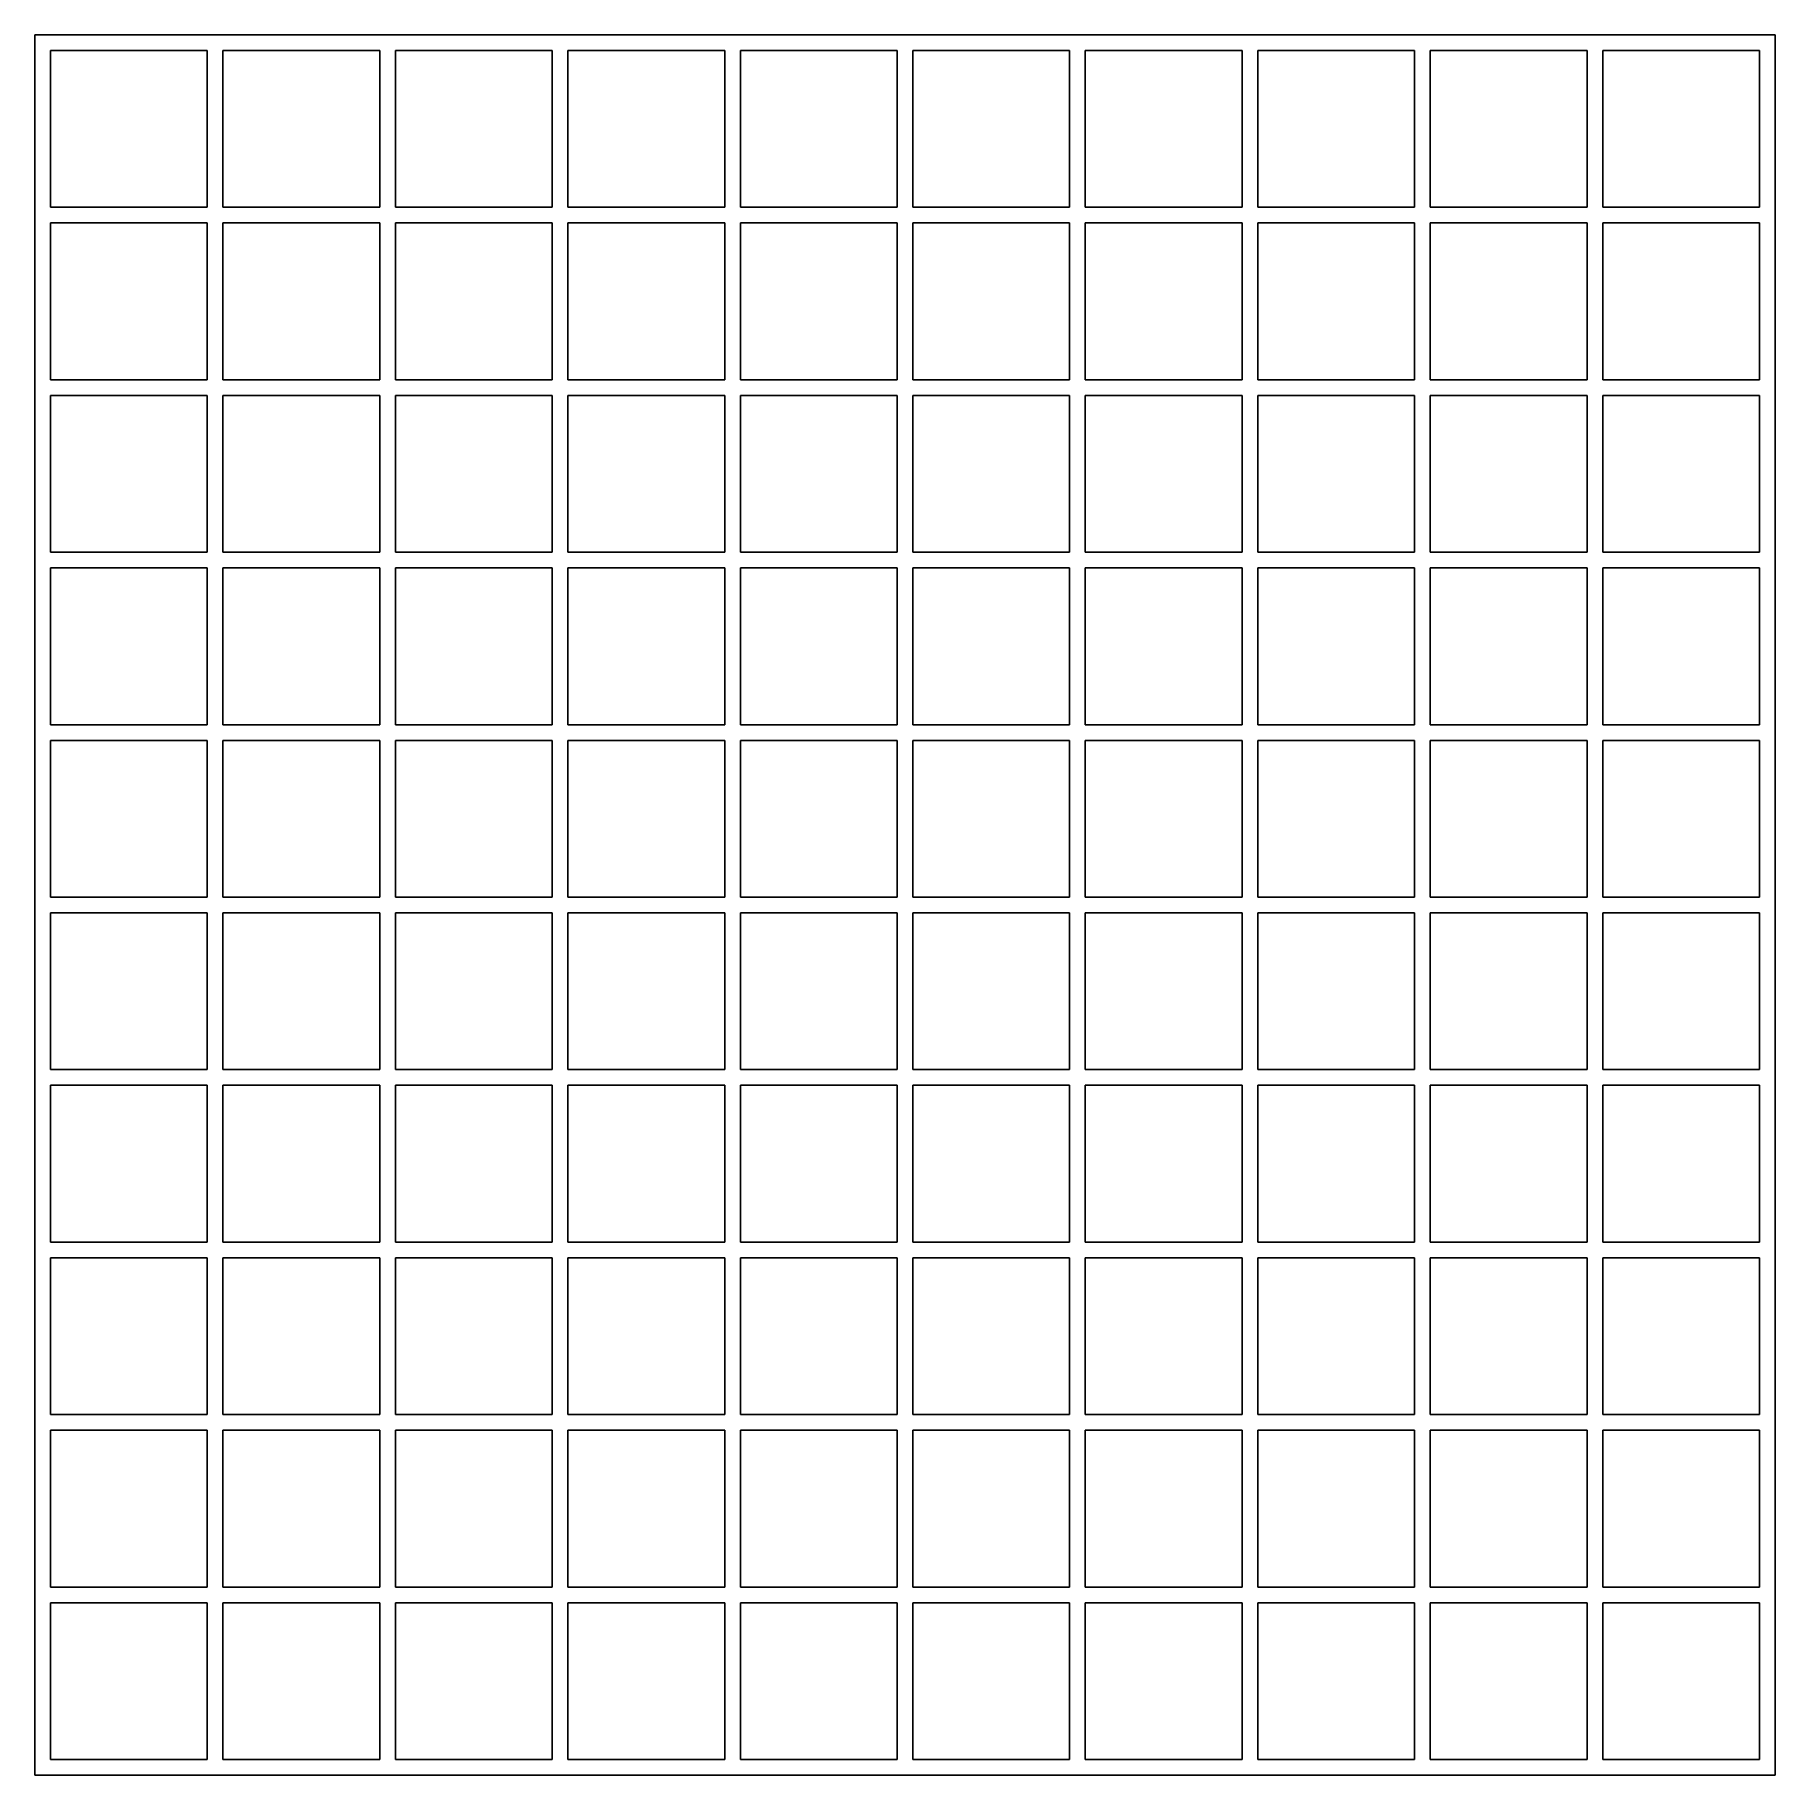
# Model space of a CAD drawing. Header units: inches. Extents: x 0 to 41.6, y 0 to 41.6.
import ezdxf

# ---------------------------------------------------------------- set-up
doc = ezdxf.new("R2010")
doc.units = ezdxf.units.IN
doc.header["$MEASUREMENT"] = 0
doc.layers.get('0').update_dxf_attribs({"lineweight": 25})

msp = doc.modelspace()

# ---------------------------------------------------------------- linework, layer by layer
for p, q in [((0, 0), (0, 41.625)), ((0, 41.625), (41.625, 41.625)), ((41.625, 0), (41.625, 41.625)), ((0.375, 37.5), (0.375, 41.25)), ((0.375, 41.25), (4.125, 41.25)), ((4.125, 37.5), (4.125, 41.25)), ((4.5, 37.5), (4.5, 41.25)), ((4.5, 41.25), (8.25, 41.25)), ((8.25, 37.5), (8.25, 41.25)), ((8.625, 37.5), (8.625, 41.25)), ((8.625, 41.25), (12.375, 41.25)), ((12.375, 37.5), (12.375, 41.25)), ((12.75, 37.5), (12.75, 41.25)), ((12.75, 41.25), (16.5, 41.25)), ((16.5, 37.5), (16.5, 41.25)), ((16.875, 37.5), (16.875, 41.25)), ((16.875, 41.25), (20.625, 41.25)), ((20.625, 37.5), (20.625, 41.25)), ((21, 37.5), (21, 41.25)), ((21, 41.25), (24.75, 41.25)), ((24.75, 37.5), (24.75, 41.25)), ((25.125, 37.5), (25.125, 41.25)), ((25.125, 41.25), (28.875, 41.25)), ((28.875, 37.5), (28.875, 41.25)), ((29.25, 37.5), (29.25, 41.25)), ((29.25, 41.25), (33, 41.25)), ((33, 37.5), (33, 41.25)), ((33.375, 37.5), (33.375, 41.25)), ((33.375, 41.25), (37.125, 41.25)), ((37.125, 37.5), (37.125, 41.25)), ((37.5, 37.5), (37.5, 41.25)), ((37.5, 41.25), (41.25, 41.25)), ((41.25, 37.5), (41.25, 41.25)), ((0.375, 37.5), (4.125, 37.5)), ((4.5, 37.5), (8.25, 37.5)), ((8.625, 37.5), (12.375, 37.5)), ((12.75, 37.5), (16.5, 37.5)), ((16.875, 37.5), (20.625, 37.5)), ((21, 37.5), (24.75, 37.5)), ((25.125, 37.5), (28.875, 37.5)), ((29.25, 37.5), (33, 37.5)), ((33.375, 37.5), (37.125, 37.5)), ((37.5, 37.5), (41.25, 37.5)), ((0.375, 33.375), (0.375, 37.125)), ((0.375, 37.125), (4.125, 37.125)), ((4.125, 33.375), (4.125, 37.125)), ((4.5, 33.375), (4.5, 37.125)), ((4.5, 37.125), (8.25, 37.125)), ((8.25, 33.375), (8.25, 37.125)), ((8.625, 33.375), (8.625, 37.125)), ((8.625, 37.125), (12.375, 37.125)), ((12.375, 33.375), (12.375, 37.125)), ((12.75, 33.375), (12.75, 37.125)), ((12.75, 37.125), (16.5, 37.125)), ((16.5, 33.375), (16.5, 37.125)), ((16.875, 33.375), (16.875, 37.125)), ((16.875, 37.125), (20.625, 37.125)), ((20.625, 33.375), (20.625, 37.125)), ((21, 33.375), (21, 37.125)), ((21, 37.125), (24.75, 37.125)), ((24.75, 33.375), (24.75, 37.125)), ((25.125, 33.375), (25.125, 37.125)), ((25.125, 37.125), (28.875, 37.125)), ((28.875, 33.375), (28.875, 37.125)), ((29.25, 33.375), (29.25, 37.125)), ((29.25, 37.125), (33, 37.125)), ((33, 33.375), (33, 37.125)), ((33.375, 33.375), (33.375, 37.125)), ((33.375, 37.125), (37.125, 37.125)), ((37.125, 33.375), (37.125, 37.125)), ((37.5, 33.375), (37.5, 37.125)), ((37.5, 37.125), (41.25, 37.125)), ((41.25, 33.375), (41.25, 37.125)), ((0.375, 33.375), (4.125, 33.375)), ((4.5, 33.375), (8.25, 33.375)), ((8.625, 33.375), (12.375, 33.375)), ((12.75, 33.375), (16.5, 33.375)), ((16.875, 33.375), (20.625, 33.375)), ((21, 33.375), (24.75, 33.375)), ((25.125, 33.375), (28.875, 33.375)), ((29.25, 33.375), (33, 33.375)), ((33.375, 33.375), (37.125, 33.375)), ((37.5, 33.375), (41.25, 33.375)), ((0.375, 29.25), (0.375, 33)), ((0.375, 33), (4.125, 33)), ((4.125, 29.25), (4.125, 33)), ((4.5, 29.25), (4.5, 33)), ((4.5, 33), (8.25, 33)), ((8.25, 29.25), (8.25, 33)), ((8.625, 29.25), (8.625, 33)), ((8.625, 33), (12.375, 33)), ((12.375, 29.25), (12.375, 33)), ((12.75, 29.25), (12.75, 33)), ((12.75, 33), (16.5, 33)), ((16.5, 29.25), (16.5, 33)), ((16.875, 29.25), (16.875, 33)), ((16.875, 33), (20.625, 33)), ((20.625, 29.25), (20.625, 33)), ((21, 29.25), (21, 33)), ((21, 33), (24.75, 33)), ((24.75, 29.25), (24.75, 33)), ((25.125, 29.25), (25.125, 33)), ((25.125, 33), (28.875, 33)), ((28.875, 29.25), (28.875, 33)), ((29.25, 29.25), (29.25, 33)), ((29.25, 33), (33, 33)), ((33, 29.25), (33, 33)), ((33.375, 29.25), (33.375, 33)), ((33.375, 33), (37.125, 33)), ((37.125, 29.25), (37.125, 33)), ((37.5, 29.25), (37.5, 33)), ((37.5, 33), (41.25, 33)), ((41.25, 29.25), (41.25, 33)), ((0.375, 29.25), (4.125, 29.25)), ((4.5, 29.25), (8.25, 29.25)), ((8.625, 29.25), (12.375, 29.25)), ((12.75, 29.25), (16.5, 29.25)), ((16.875, 29.25), (20.625, 29.25)), ((21, 29.25), (24.75, 29.25)), ((25.125, 29.25), (28.875, 29.25)), ((29.25, 29.25), (33, 29.25)), ((33.375, 29.25), (37.125, 29.25)), ((37.5, 29.25), (41.25, 29.25)), ((0.375, 25.125), (0.375, 28.875)), ((0.375, 28.875), (4.125, 28.875)), ((4.125, 25.125), (4.125, 28.875)), ((4.5, 25.125), (4.5, 28.875)), ((4.5, 28.875), (8.25, 28.875)), ((8.25, 25.125), (8.25, 28.875)), ((8.625, 25.125), (8.625, 28.875)), ((8.625, 28.875), (12.375, 28.875)), ((12.375, 25.125), (12.375, 28.875)), ((12.75, 25.125), (12.75, 28.875)), ((12.75, 28.875), (16.5, 28.875)), ((16.5, 25.125), (16.5, 28.875)), ((16.875, 25.125), (16.875, 28.875)), ((16.875, 28.875), (20.625, 28.875)), ((20.625, 25.125), (20.625, 28.875)), ((21, 25.125), (21, 28.875)), ((21, 28.875), (24.75, 28.875)), ((24.75, 25.125), (24.75, 28.875)), ((25.125, 25.125), (25.125, 28.875)), ((25.125, 28.875), (28.875, 28.875)), ((28.875, 25.125), (28.875, 28.875)), ((29.25, 25.125), (29.25, 28.875)), ((29.25, 28.875), (33, 28.875)), ((33, 25.125), (33, 28.875)), ((33.375, 25.125), (33.375, 28.875)), ((33.375, 28.875), (37.125, 28.875)), ((37.125, 25.125), (37.125, 28.875)), ((37.5, 25.125), (37.5, 28.875)), ((37.5, 28.875), (41.25, 28.875)), ((41.25, 25.125), (41.25, 28.875)), ((0.375, 25.125), (4.125, 25.125)), ((4.5, 25.125), (8.25, 25.125)), ((8.625, 25.125), (12.375, 25.125)), ((12.75, 25.125), (16.5, 25.125)), ((16.875, 25.125), (20.625, 25.125)), ((21, 25.125), (24.75, 25.125)), ((25.125, 25.125), (28.875, 25.125)), ((29.25, 25.125), (33, 25.125)), ((33.375, 25.125), (37.125, 25.125)), ((37.5, 25.125), (41.25, 25.125)), ((0.375, 21), (0.375, 24.75)), ((0.375, 24.75), (4.125, 24.75)), ((4.125, 21), (4.125, 24.75)), ((4.5, 21), (4.5, 24.75)), ((4.5, 24.75), (8.25, 24.75)), ((8.25, 21), (8.25, 24.75)), ((8.625, 21), (8.625, 24.75)), ((8.625, 24.75), (12.375, 24.75)), ((12.375, 21), (12.375, 24.75)), ((12.75, 21), (12.75, 24.75)), ((12.75, 24.75), (16.5, 24.75)), ((16.5, 21), (16.5, 24.75)), ((16.875, 21), (16.875, 24.75)), ((16.875, 24.75), (20.625, 24.75)), ((20.625, 21), (20.625, 24.75)), ((21, 21), (21, 24.75)), ((21, 24.75), (24.75, 24.75)), ((24.75, 21), (24.75, 24.75)), ((25.125, 21), (25.125, 24.75)), ((25.125, 24.75), (28.875, 24.75)), ((28.875, 21), (28.875, 24.75)), ((29.25, 21), (29.25, 24.75)), ((29.25, 24.75), (33, 24.75)), ((33, 21), (33, 24.75)), ((33.375, 21), (33.375, 24.75)), ((33.375, 24.75), (37.125, 24.75)), ((37.125, 21), (37.125, 24.75)), ((37.5, 21), (37.5, 24.75)), ((37.5, 24.75), (41.25, 24.75)), ((41.25, 21), (41.25, 24.75)), ((0.375, 21), (4.125, 21)), ((4.5, 21), (8.25, 21)), ((8.625, 21), (12.375, 21)), ((12.75, 21), (16.5, 21)), ((16.875, 21), (20.625, 21)), ((21, 21), (24.75, 21)), ((25.125, 21), (28.875, 21)), ((29.25, 21), (33, 21)), ((33.375, 21), (37.125, 21)), ((37.5, 21), (41.25, 21)), ((0.375, 16.875), (0.375, 20.625)), ((0.375, 20.625), (4.125, 20.625)), ((4.125, 16.875), (4.125, 20.625)), ((4.5, 16.875), (4.5, 20.625)), ((4.5, 20.625), (8.25, 20.625)), ((8.25, 16.875), (8.25, 20.625)), ((8.625, 16.875), (8.625, 20.625)), ((8.625, 20.625), (12.375, 20.625)), ((12.375, 16.875), (12.375, 20.625)), ((12.75, 16.875), (12.75, 20.625)), ((12.75, 20.625), (16.5, 20.625)), ((16.5, 16.875), (16.5, 20.625)), ((16.875, 16.875), (16.875, 20.625)), ((16.875, 20.625), (20.625, 20.625)), ((20.625, 16.875), (20.625, 20.625)), ((21, 16.875), (21, 20.625)), ((21, 20.625), (24.75, 20.625)), ((24.75, 16.875), (24.75, 20.625)), ((25.125, 16.875), (25.125, 20.625)), ((25.125, 20.625), (28.875, 20.625)), ((28.875, 16.875), (28.875, 20.625)), ((29.25, 16.875), (29.25, 20.625)), ((29.25, 20.625), (33, 20.625)), ((33, 16.875), (33, 20.625)), ((33.375, 16.875), (33.375, 20.625)), ((33.375, 20.625), (37.125, 20.625)), ((37.125, 16.875), (37.125, 20.625)), ((37.5, 16.875), (37.5, 20.625)), ((37.5, 20.625), (41.25, 20.625)), ((41.25, 16.875), (41.25, 20.625)), ((0.375, 16.875), (4.125, 16.875)), ((4.5, 16.875), (8.25, 16.875)), ((8.625, 16.875), (12.375, 16.875)), ((12.75, 16.875), (16.5, 16.875)), ((16.875, 16.875), (20.625, 16.875)), ((21, 16.875), (24.75, 16.875)), ((25.125, 16.875), (28.875, 16.875)), ((29.25, 16.875), (33, 16.875)), ((33.375, 16.875), (37.125, 16.875)), ((37.5, 16.875), (41.25, 16.875)), ((0.375, 12.75), (0.375, 16.5)), ((0.375, 16.5), (4.125, 16.5)), ((4.125, 12.75), (4.125, 16.5)), ((4.5, 12.75), (4.5, 16.5)), ((4.5, 16.5), (8.25, 16.5)), ((8.25, 12.75), (8.25, 16.5)), ((8.625, 12.75), (8.625, 16.5)), ((8.625, 16.5), (12.375, 16.5)), ((12.375, 12.75), (12.375, 16.5)), ((12.75, 12.75), (12.75, 16.5)), ((12.75, 16.5), (16.5, 16.5)), ((16.5, 12.75), (16.5, 16.5)), ((16.875, 12.75), (16.875, 16.5)), ((16.875, 16.5), (20.625, 16.5)), ((20.625, 12.75), (20.625, 16.5)), ((21, 12.75), (21, 16.5)), ((21, 16.5), (24.75, 16.5)), ((24.75, 12.75), (24.75, 16.5)), ((25.125, 12.75), (25.125, 16.5)), ((25.125, 16.5), (28.875, 16.5)), ((28.875, 12.75), (28.875, 16.5)), ((29.25, 12.75), (29.25, 16.5)), ((29.25, 16.5), (33, 16.5)), ((33, 12.75), (33, 16.5)), ((33.375, 12.75), (33.375, 16.5)), ((33.375, 16.5), (37.125, 16.5)), ((37.125, 12.75), (37.125, 16.5)), ((37.5, 12.75), (37.5, 16.5)), ((37.5, 16.5), (41.25, 16.5)), ((41.25, 12.75), (41.25, 16.5)), ((0.375, 12.75), (4.125, 12.75)), ((4.5, 12.75), (8.25, 12.75)), ((8.625, 12.75), (12.375, 12.75)), ((12.75, 12.75), (16.5, 12.75)), ((16.875, 12.75), (20.625, 12.75)), ((21, 12.75), (24.75, 12.75)), ((25.125, 12.75), (28.875, 12.75)), ((29.25, 12.75), (33, 12.75)), ((33.375, 12.75), (37.125, 12.75)), ((37.5, 12.75), (41.25, 12.75)), ((0.375, 8.625), (0.375, 12.375)), ((0.375, 12.375), (4.125, 12.375)), ((4.125, 8.625), (4.125, 12.375)), ((4.5, 8.625), (4.5, 12.375)), ((4.5, 12.375), (8.25, 12.375)), ((8.25, 8.625), (8.25, 12.375)), ((8.625, 8.625), (8.625, 12.375)), ((8.625, 12.375), (12.375, 12.375)), ((12.375, 8.625), (12.375, 12.375)), ((12.75, 8.625), (12.75, 12.375)), ((12.75, 12.375), (16.5, 12.375)), ((16.5, 8.625), (16.5, 12.375)), ((16.875, 8.625), (16.875, 12.375)), ((16.875, 12.375), (20.625, 12.375)), ((20.625, 8.625), (20.625, 12.375)), ((21, 8.625), (21, 12.375)), ((21, 12.375), (24.75, 12.375)), ((24.75, 8.625), (24.75, 12.375)), ((25.125, 8.625), (25.125, 12.375)), ((25.125, 12.375), (28.875, 12.375)), ((28.875, 8.625), (28.875, 12.375)), ((29.25, 8.625), (29.25, 12.375)), ((29.25, 12.375), (33, 12.375)), ((33, 8.625), (33, 12.375)), ((33.375, 8.625), (33.375, 12.375)), ((33.375, 12.375), (37.125, 12.375)), ((37.125, 8.625), (37.125, 12.375)), ((37.5, 8.625), (37.5, 12.375)), ((37.5, 12.375), (41.25, 12.375)), ((41.25, 8.625), (41.25, 12.375)), ((0.375, 8.625), (4.125, 8.625)), ((4.5, 8.625), (8.25, 8.625)), ((8.625, 8.625), (12.375, 8.625)), ((12.75, 8.625), (16.5, 8.625)), ((16.875, 8.625), (20.625, 8.625)), ((21, 8.625), (24.75, 8.625)), ((25.125, 8.625), (28.875, 8.625)), ((29.25, 8.625), (33, 8.625)), ((33.375, 8.625), (37.125, 8.625)), ((37.5, 8.625), (41.25, 8.625)), ((0.375, 4.5), (0.375, 8.25)), ((0.375, 8.25), (4.125, 8.25)), ((4.125, 4.5), (4.125, 8.25)), ((4.5, 4.5), (4.5, 8.25)), ((4.5, 8.25), (8.25, 8.25)), ((8.25, 4.5), (8.25, 8.25)), ((8.625, 4.5), (8.625, 8.25)), ((8.625, 8.25), (12.375, 8.25)), ((12.375, 4.5), (12.375, 8.25)), ((12.75, 4.5), (12.75, 8.25)), ((12.75, 8.25), (16.5, 8.25)), ((16.5, 4.5), (16.5, 8.25)), ((16.875, 4.5), (16.875, 8.25)), ((16.875, 8.25), (20.625, 8.25)), ((20.625, 4.5), (20.625, 8.25)), ((21, 4.5), (21, 8.25)), ((21, 8.25), (24.75, 8.25)), ((24.75, 4.5), (24.75, 8.25)), ((25.125, 4.5), (25.125, 8.25)), ((25.125, 8.25), (28.875, 8.25)), ((28.875, 4.5), (28.875, 8.25)), ((29.25, 4.5), (29.25, 8.25)), ((29.25, 8.25), (33, 8.25)), ((33, 4.5), (33, 8.25)), ((33.375, 4.5), (33.375, 8.25)), ((33.375, 8.25), (37.125, 8.25)), ((37.125, 4.5), (37.125, 8.25)), ((37.5, 4.5), (37.5, 8.25)), ((37.5, 8.25), (41.25, 8.25)), ((41.25, 4.5), (41.25, 8.25)), ((0.375, 4.5), (4.125, 4.5)), ((4.5, 4.5), (8.25, 4.5)), ((8.625, 4.5), (12.375, 4.5)), ((12.75, 4.5), (16.5, 4.5)), ((16.875, 4.5), (20.625, 4.5)), ((21, 4.5), (24.75, 4.5)), ((25.125, 4.5), (28.875, 4.5)), ((29.25, 4.5), (33, 4.5)), ((33.375, 4.5), (37.125, 4.5)), ((37.5, 4.5), (41.25, 4.5)), ((0.375, 0.375), (0.375, 4.125)), ((0.375, 4.125), (4.125, 4.125)), ((4.125, 0.375), (4.125, 4.125)), ((4.5, 0.375), (4.5, 4.125)), ((4.5, 4.125), (8.25, 4.125)), ((8.25, 0.375), (8.25, 4.125)), ((8.625, 0.375), (8.625, 4.125)), ((8.625, 4.125), (12.375, 4.125)), ((12.375, 0.375), (12.375, 4.125)), ((12.75, 0.375), (12.75, 4.125)), ((12.75, 4.125), (16.5, 4.125)), ((16.5, 0.375), (16.5, 4.125)), ((16.875, 0.375), (16.875, 4.125)), ((16.875, 4.125), (20.625, 4.125)), ((20.625, 0.375), (20.625, 4.125)), ((21, 0.375), (21, 4.125)), ((21, 4.125), (24.75, 4.125)), ((24.75, 0.375), (24.75, 4.125)), ((25.125, 0.375), (25.125, 4.125)), ((25.125, 4.125), (28.875, 4.125)), ((28.875, 0.375), (28.875, 4.125)), ((29.25, 0.375), (29.25, 4.125)), ((29.25, 4.125), (33, 4.125)), ((33, 0.375), (33, 4.125)), ((33.375, 0.375), (33.375, 4.125)), ((33.375, 4.125), (37.125, 4.125)), ((37.125, 0.375), (37.125, 4.125)), ((37.5, 0.375), (37.5, 4.125)), ((37.5, 4.125), (41.25, 4.125)), ((41.25, 0.375), (41.25, 4.125)), ((0, 0), (41.625, 0)), ((0.375, 0.375), (4.125, 0.375)), ((4.5, 0.375), (8.25, 0.375)), ((8.625, 0.375), (12.375, 0.375)), ((12.75, 0.375), (16.5, 0.375)), ((16.875, 0.375), (20.625, 0.375)), ((21, 0.375), (24.75, 0.375)), ((25.125, 0.375), (28.875, 0.375)), ((29.25, 0.375), (33, 0.375)), ((33.375, 0.375), (37.125, 0.375)), ((37.5, 0.375), (41.25, 0.375))]:
    msp.add_line(p, q)

doc.saveas('drawing.dxf')
